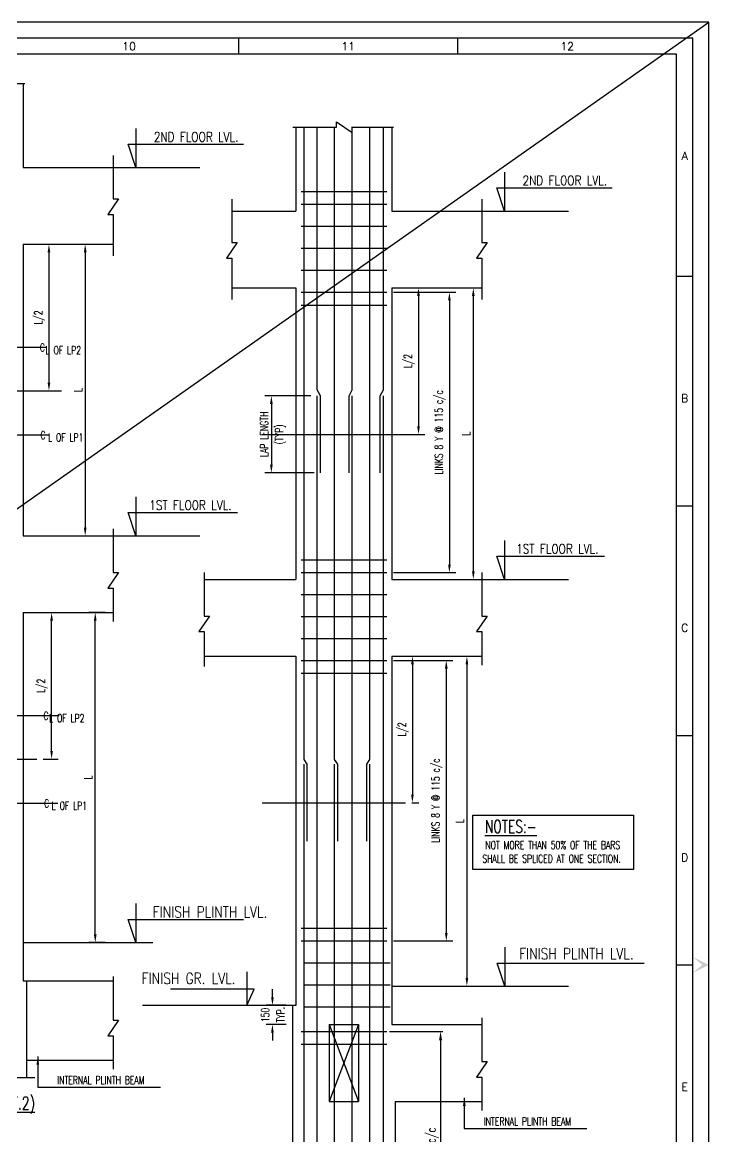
# Model space of a CAD drawing. Extents: x 489124 to 794428, y -356295 to -29813.
# Drawn here: x 583374 to 604791, y -70579 to -35782 of the extents above; entities that cross this region are included whole.
import ezdxf
from ezdxf.enums import TextEntityAlignment as Align
from ezdxf.lldxf.tags import DXFTag

# ---------------------------------------------------------------- set-up
doc = ezdxf.new("R2010")
doc.units = 0
doc.header["$LTSCALE"] = 500
doc.header["$MEASUREMENT"] = 0
doc.layers.get('DEFPOINTS').update_dxf_attribs({"color": 4})
for name, color, linetype in [('CEN', 8, 'CENTER'), ('DIM', 5, 'Continuous'), ('DIM1', 5, 'Continuous'), ('FOOT', 4, 'Continuous'), ('FRAME', 6, 'Continuous'), ('LINK', 2, 'Continuous'), ('PNA', 10, 'Continuous'), ('TXT', 4, 'Continuous'), ('TXT1', 2, 'Continuous')]:
    doc.layers.add(name, color=color, linetype=linetype)
doc.layers.add('HEADING-TXT', color=1, linetype='Continuous', lineweight=25)
doc.styles.add('ROMAND', font='romand')
doc.styles.add('ROMANS', font='r.shx', dxfattribs={"width": 0.7, "bigfont": 'bigfont.shx'})
tags = doc.linetypes.add('CENTER', pattern=[2, 1.25, -0.25, 0.25, -0.25]).pattern_tags.tags
tags[10:11] = [DXFTag(74, 4), DXFTag(75, 0), DXFTag(340, '0'), DXFTag(46, 1.0), DXFTag(50, 0.0), DXFTag(44, 0.0), DXFTag(45, 0.0)]
tags[8:9] = [DXFTag(74, 4), DXFTag(75, 0), DXFTag(340, '0'), DXFTag(46, 1.0), DXFTag(50, 0.0), DXFTag(44, 0.0), DXFTag(45, 0.0)]
tags[6:7] = [DXFTag(74, 4), DXFTag(75, 0), DXFTag(340, '0'), DXFTag(46, 1.0), DXFTag(50, 0.0), DXFTag(44, 0.0), DXFTag(45, 0.0)]
tags[4:5] = [DXFTag(74, 4), DXFTag(75, 0), DXFTag(340, '0'), DXFTag(46, 1.0), DXFTag(50, 0.0), DXFTag(44, 0.0), DXFTag(45, 0.0)]
doc.dimstyles.new('Copy of INT2TIMES', dxfattribs={"dimtxt": 300, "dimasz": 275, "dimexe": 75, "dimexo": 75, "dimgap": 40, "dimtad": 1, "dimdec": 0, "dimlfac": 0.5, "dimrnd": 5, "dimzin": 0, "dimdsep": 46, "dimtxsty": 'ROMANS', "dimcen": -1, "dimclrd": 5, "dimclre": 5, "dimclrt": 4, "dimadec": 0, "dimazin": 0, "dimtfac": 1, "dimtdec": 0, "dimtix": 1, "dimtofl": 0, "dimtmove": 2, "dimatfit": 3, "dimfxl": 0, "dimtolj": 1, "dimtzin": 0, "dimarcsym": 0})
doc.dimstyles.new('dim25', dxfattribs={"dimtxt": 250, "dimasz": 250, "dimexe": 200, "dimexo": 200, "dimgap": 100, "dimtad": 1, "dimdec": 0, "dimlfac": 0.25, "dimzin": 0, "dimdsep": 46, "dimtxsty": 'ROMANS', "dimcen": 0, "dimclrd": 5, "dimclre": 5, "dimclrt": 4, "dimadec": 0, "dimazin": 0, "dimtfac": 1, "dimtdec": 0, "dimtix": 1, "dimtofl": 0, "dimtmove": 2, "dimatfit": 3, "dimfxl": 0, "dimtolj": 1, "dimtzin": 0, "dimlwd": -1, "dimlwe": -1, "dimarcsym": 0})

# ---------------------------------------------------------------- blocks, each defined once
blk = doc.blocks.new('*D43')
at = {"layer": 'DEFPOINTS', "color": 0}
for p in [(583825, -54214), (584288, -54214), (583825, -58787)]:
    blk.add_point(p, dxfattribs=at)
at = {"layer": 'DIM', "color": 5}
for p, q in [((584025, -54214), (584488, -54214)), ((584288, -58537), (584288, -54464)), ((584025, -58787), (584488, -58787))]:
    blk.add_line(p, q, dxfattribs=at)
for points in [[(584246, -54464), (584330, -54464), (584288, -54214)], [(584246, -58537), (584330, -58537), (584288, -58787)]]:
    blk.add_solid(points, dxfattribs=at)
at = {"layer": 'DIM', "color": 4, "insert": (583998, -56500), "char_height": 250, "attachment_point": 5, "rotation": 90, "style": 'ROMANS'}
blk.add_mtext('\\A1;L/2', dxfattribs=at)
blk = doc.blocks.new('*D44')
at = {"layer": 'DEFPOINTS', "color": 0}
for p in [(585650, -54214), (586155, -54214), (586155, -64514)]:
    blk.add_point(p, dxfattribs=at)
at = {"layer": 'DIM', "color": 5}
for p, q in [((585955, -54214), (585450, -54214)), ((585650, -64264), (585650, -54464)), ((585955, -64514), (585450, -64514))]:
    blk.add_line(p, q, dxfattribs=at)
for points in [[(585608, -54464), (585691, -54464), (585650, -54214)], [(585608, -64264), (585691, -64264), (585650, -64514)]]:
    blk.add_solid(points, dxfattribs=at)
at = {"layer": 'DIM', "color": 4, "insert": (585425, -59364), "char_height": 250, "attachment_point": 5, "rotation": 90, "style": 'ROMANS'}
blk.add_mtext('\\A1;L', dxfattribs=at)
blk = doc.blocks.new('FOLDER')
at = {"layer": 'PNA'}
for points in [[(-1250, 2500), (0, 0), (0, 1000)], [(1250, 2500), (0, 0), (0, 1000)]]:
    blk.add_solid(points, dxfattribs=at)
blk = doc.blocks.new('A1')
at = {"flags": 128}
blk.add_lwpolyline([(0, 0), (82779, 0), (82779, 58231), (0, 58231)], close=True, dxfattribs=at)
at = {"layer": 'PNA'}
for p, q in [((68326, 57739), (68326, 57247)), ((75060, 57739), (75060, 57247)), ((81794, 50420), (82287, 50420)), ((81794, 43358), (82287, 43358)), ((81794, 36296), (82287, 36296)), ((81794, 29233), (82287, 29233))]:
    blk.add_line(p, q, dxfattribs=at)
at = {"layer": 'PNA', "color": 1}
for points in [[(984, 492), (82287, 492), (82287, 57739), (984, 57739)], [(1969, 984), (81794, 984), (81794, 57247), (1969, 57247)]]:
    blk.add_lwpolyline(points, close=True, dxfattribs=at)
at = {"layer": 'PNA', "xscale": 0.196857838483993, "yscale": 0.196857838483993, "zscale": 0.196857838483993, "rotation": 90}
blk.add_blockref('FOLDER', (82779, 29233), dxfattribs=at)
at = {"layer": 'PNA', "style": 'ROMANS'}
for s, height, p in [('10', 246.1, (64960, 57493)), ('11', 246.1, (71694, 57493)), ('12', 246.1, (78428, 57493)), ('A', 246, (82041, 54122)), ('B', 246, (82041, 46666)), ('C', 246, (82041, 39604)), ('D', 246, (82041, 32541)), ('E', 246, (82041, 25479))]:
    blk.add_text(s, height=height, dxfattribs=at).set_placement(p, align=Align.MIDDLE)
blk = doc.blocks.new('*D47')
at = {"layer": 'DEFPOINTS', "color": 0}
for p in [(591805, -66477), (591178, -67077), (591805, -67077)]:
    blk.add_point(p, dxfattribs=at)
at = {"layer": 'DIM', "color": 5}
for p, q in [((591178, -66227), (591178, -65977)), ((591605, -66477), (590978, -66477)), ((591605, -67077), (590978, -67077)), ((591178, -67327), (591178, -67577))]:
    blk.add_line(p, q, dxfattribs=at)
for points in [[(591137, -66227), (591220, -66227), (591178, -66477)], [(591137, -67327), (591220, -67327), (591178, -67077)]]:
    blk.add_solid(points, dxfattribs=at)
at = {"layer": 'DIM', "color": 4, "insert": (590954, -66777), "char_height": 250, "attachment_point": 5, "rotation": 90, "style": 'ROMANS'}
blk.add_mtext('\\A1;150', dxfattribs=at)
blk = doc.blocks.new('*D48')
at = {"layer": 'DEFPOINTS', "color": 0, "ltscale": 2}
for p in [(594753, -67290), (594753, -76197), (596424, -76197)]:
    blk.add_point(p, dxfattribs=at)
at = {"layer": 'DIM', "color": 5, "lineweight": -2, "ltscale": 2}
for p, q in [((594828, -67290), (596499, -67290)), ((596424, -67565), (596424, -75922)), ((594828, -76197), (596499, -76197))]:
    blk.add_line(p, q, dxfattribs=at)
at = {"layer": 'DIM', "color": 5, "ltscale": 2}
for points in [[(596378, -67565), (596470, -67565), (596424, -67290)], [(596378, -75922), (596470, -75922), (596424, -76197)]]:
    blk.add_solid(points, dxfattribs=at)
at = {"layer": 'DIM', "color": 4, "ltscale": 2, "insert": (596174, -71744), "char_height": 275, "attachment_point": 5, "rotation": 90, "style": 'ROMANS'}
blk.add_mtext('\\A1;LINKS 8 Y @ 115 c/c', dxfattribs=at)
blk = doc.blocks.new('*D49')
at = {"layer": 'DEFPOINTS', "color": 0}
for p in [(594753, -55710), (594753, -64464), (596603, -64464)]:
    blk.add_point(p, dxfattribs=at)
at = {"layer": 'DIM', "color": 5}
for p, q in [((594953, -55710), (596803, -55710)), ((596603, -55960), (596603, -64214)), ((594953, -64464), (596803, -64464))]:
    blk.add_line(p, q, dxfattribs=at)
for points in [[(596561, -55960), (596645, -55960), (596603, -55710)], [(596561, -64214), (596645, -64214), (596603, -64464)]]:
    blk.add_solid(points, dxfattribs=at)
at = {"layer": 'DIM', "color": 4, "insert": (596313, -60087), "char_height": 250, "attachment_point": 5, "rotation": 90, "style": 'ROMANS'}
blk.add_mtext('\\A1;LINKS 8 Y @ 115 c/c', dxfattribs=at)
blk = doc.blocks.new('*D50')
at = {"layer": 'DEFPOINTS', "color": 0}
for p in [(596310, -55577), (596310, -65877), (597246, -65877)]:
    blk.add_point(p, dxfattribs=at)
at = {"layer": 'DIM', "color": 5}
for p, q in [((596510, -55577), (597446, -55577)), ((597246, -55827), (597246, -65627)), ((596510, -65877), (597446, -65877))]:
    blk.add_line(p, q, dxfattribs=at)
for points in [[(597205, -55827), (597288, -55827), (597246, -55577)], [(597205, -65627), (597288, -65627), (597246, -65877)]]:
    blk.add_solid(points, dxfattribs=at)
at = {"layer": 'DIM', "color": 4, "insert": (597022, -60727), "char_height": 250, "attachment_point": 5, "rotation": 90, "style": 'ROMANS'}
blk.add_mtext('\\A1;L', dxfattribs=at)
blk = doc.blocks.new('*D51')
at = {"layer": 'DEFPOINTS', "color": 0}
for p in [(594905, -55577), (595330, -60149), (595546, -60149)]:
    blk.add_point(p, dxfattribs=at)
at = {"layer": 'DIM', "color": 5}
for p, q in [((595105, -55577), (595746, -55577)), ((595546, -55827), (595546, -59899)), ((595530, -60149), (595746, -60149))]:
    blk.add_line(p, q, dxfattribs=at)
for points in [[(595505, -55827), (595588, -55827), (595546, -55577)], [(595505, -59899), (595588, -59899), (595546, -60149)]]:
    blk.add_solid(points, dxfattribs=at)
at = {"layer": 'DIM', "color": 4, "insert": (595256, -57863), "char_height": 250, "attachment_point": 5, "rotation": 90, "style": 'ROMANS'}
blk.add_mtext('\\A1;L/2', dxfattribs=at)
blk = doc.blocks.new('*D52')
at = {"layer": 'DEFPOINTS', "color": 0}
for p in [(596310, -44077), (596310, -53177), (597447, -53177)]:
    blk.add_point(p, dxfattribs=at)
at = {"layer": 'DIM', "color": 5}
for p, q in [((596510, -44077), (597647, -44077)), ((597447, -44327), (597447, -52927)), ((596510, -53177), (597647, -53177))]:
    blk.add_line(p, q, dxfattribs=at)
for points in [[(597405, -44327), (597489, -44327), (597447, -44077)], [(597405, -52927), (597489, -52927), (597447, -53177)]]:
    blk.add_solid(points, dxfattribs=at)
at = {"layer": 'DIM', "color": 4, "insert": (597222, -48627), "char_height": 250, "attachment_point": 5, "rotation": 90, "style": 'ROMANS'}
blk.add_mtext('\\A1;L', dxfattribs=at)
blk = doc.blocks.new('*D53')
at = {"layer": 'DEFPOINTS', "color": 0}
for p in [(594753, -44210), (594753, -52964), (596700, -52964)]:
    blk.add_point(p, dxfattribs=at)
at = {"layer": 'DIM', "color": 5}
for p, q in [((594953, -44210), (596900, -44210)), ((596700, -44460), (596700, -52714)), ((594953, -52964), (596900, -52964))]:
    blk.add_line(p, q, dxfattribs=at)
for points in [[(596659, -44460), (596742, -44460), (596700, -44210)], [(596659, -52714), (596742, -52714), (596700, -52964)]]:
    blk.add_solid(points, dxfattribs=at)
at = {"layer": 'DIM', "color": 4, "insert": (596410, -48587), "char_height": 250, "attachment_point": 5, "rotation": 90, "style": 'ROMANS'}
blk.add_mtext('\\A1;LINKS 8 Y @ 115 c/c', dxfattribs=at)
blk = doc.blocks.new('*D54')
at = {"layer": 'DEFPOINTS', "color": 0}
for p in [(594905, -44077), (594905, -48649), (595736, -48649)]:
    blk.add_point(p, dxfattribs=at)
at = {"layer": 'DIM', "color": 5}
for p, q in [((595105, -44077), (595936, -44077)), ((595736, -44327), (595736, -48399)), ((595105, -48649), (595936, -48649))]:
    blk.add_line(p, q, dxfattribs=at)
for points in [[(595694, -44327), (595777, -44327), (595736, -44077)], [(595694, -48399), (595777, -48399), (595736, -48649)]]:
    blk.add_solid(points, dxfattribs=at)
at = {"layer": 'DIM', "color": 4, "insert": (595445, -46363), "char_height": 250, "attachment_point": 5, "rotation": 90, "style": 'ROMANS'}
blk.add_mtext('\\A1;L/2', dxfattribs=at)
blk = doc.blocks.new('*D55')
at = {"layer": 'DEFPOINTS', "color": 0}
for p in [(592577, -47449), (591145, -49849), (592677, -49849)]:
    blk.add_point(p, dxfattribs=at)
at = {"layer": 'DIM', "color": 5}
for p, q in [((592377, -47449), (590945, -47449)), ((591145, -47699), (591145, -49599)), ((592477, -49849), (590945, -49849))]:
    blk.add_line(p, q, dxfattribs=at)
for points in [[(591103, -47699), (591187, -47699), (591145, -47449)], [(591103, -49599), (591187, -49599), (591145, -49849)]]:
    blk.add_solid(points, dxfattribs=at)
at = {"layer": 'DIM', "color": 4, "char_height": 250, "attachment_point": 5, "rotation": 90, "style": 'ROMANS'}
for s, insert in [('\\A1;LAP LENGTH', (590920, -48649)), ('\\A1;(TYP)', (591435, -48649))]:
    blk.add_mtext(s, dxfattribs=dict(at, insert=insert))
blk = doc.blocks.new('*D56')
at = {"layer": 'DEFPOINTS', "color": 0}
for p in [(584780, -42714), (584780, -51814), (585336, -51814)]:
    blk.add_point(p, dxfattribs=at)
at = {"layer": 'DIM', "color": 5}
for p, q in [((584980, -42714), (585536, -42714)), ((585336, -42964), (585336, -51564)), ((584980, -51814), (585536, -51814))]:
    blk.add_line(p, q, dxfattribs=at)
for points in [[(585295, -42964), (585378, -42964), (585336, -42714)], [(585295, -51564), (585378, -51564), (585336, -51814)]]:
    blk.add_solid(points, dxfattribs=at)
at = {"layer": 'DIM', "color": 4, "insert": (585112, -47264), "char_height": 250, "attachment_point": 5, "rotation": 90, "style": 'ROMANS'}
blk.add_mtext('\\A1;L', dxfattribs=at)
blk = doc.blocks.new('*D57')
at = {"layer": 'DEFPOINTS', "color": 0}
for p in [(583400, -42714), (583400, -47287), (584205, -47287)]:
    blk.add_point(p, dxfattribs=at)
at = {"layer": 'DIM', "color": 5}
for p, q in [((583600, -42714), (584405, -42714)), ((584205, -42964), (584205, -47037)), ((583600, -47287), (584405, -47287))]:
    blk.add_line(p, q, dxfattribs=at)
for points in [[(584163, -42964), (584247, -42964), (584205, -42714)], [(584163, -47037), (584247, -47037), (584205, -47287)]]:
    blk.add_solid(points, dxfattribs=at)
at = {"layer": 'DIM', "color": 4, "insert": (583915, -45000), "char_height": 250, "attachment_point": 5, "rotation": 90, "style": 'ROMANS'}
blk.add_mtext('\\A1;L/2', dxfattribs=at)

msp = doc.modelspace()

# ---------------------------------------------------------------- linework, layer by layer
at = {"layer": 'CEN'}
for p, q in [((579735.691, -45925.064), (584139.191, -45925.064)), ((580130.691, -47286.617), (584600.691, -47286.617)), ((579692.865, -48660.462), (584194.865, -48660.462)), ((590860.254, -48649.277), (595330.254, -48649.277)), ((580050.691, -57425.064), (584520.691, -57425.064)), ((579355.254, -58786.617), (583825.253, -58786.617)), ((580007.865, -60160.462), (584477.865, -60160.462)), ((590860.254, -60149.277), (595330.254, -60149.277))]:
    msp.add_line(p, q, dxfattribs=at)
at = {"layer": 'DIM', "color": 2}
msp.add_line((520770.925, -94887), (604791.327, -35782.252), dxfattribs=at)
at = {"layer": 'DIM'}
for p, q in [((586211.052, -40314.367), (588909.252, -40314.367)), ((597716.053, -41677.027), (600414.252, -41677.027)), ((586211.052, -51814.367), (588909.252, -51814.367)), ((597716.053, -53177.027), (600414.252, -53177.027)), ((583399.865, -63314.367), (583399.865, -65714.367)), ((592944.865, -67077.027), (593864.865, -69477.027)), ((593864.865, -67077.027), (592944.865, -69477.027))]:
    msp.add_line(p, q, dxfattribs=at)
at = {"layer": 'DIM', "color": 3, "linetype": 'Continuous'}
for p, q in [((583399.865, -64514.367), (587447, -64514.367)), ((591904.865, -66477.027), (587123.329, -66477.027))]:
    msp.add_line(p, q, dxfattribs=at)
at = {"layer": 'DIM', "color": 3}
msp.add_line((594904.865, -65877.027), (600414.252, -65877.027), dxfattribs=at)
at = {"layer": 'DIM'}
for points in [[(580312.595, -37695.585), (581670.558, -37695.585), (581670.558, -37529.221), (582157.375, -37861.949), (582157.375, -37695.585), (583451.283, -37695.585)], [(591817.595, -39058.245), (593175.558, -39058.245), (593175.558, -38891.881), (593662.375, -39224.609), (593662.375, -39058.245), (594956.283, -39058.245)], [(586211.052, -39937.402), (586211.052, -41295.365), (586377.417, -41295.365), (586044.688, -41782.182), (586211.052, -41782.182), (586211.052, -43076.09)], [(589916.478, -41300.062), (589916.478, -42658.025), (590082.843, -42658.025), (589750.114, -43144.842), (589916.478, -43144.842), (589916.478, -44438.75)], [(597716.053, -41300.062), (597716.053, -42658.025), (597882.417, -42658.025), (597549.688, -43144.842), (597716.053, -43144.842), (597716.053, -44438.75)], [(586211.052, -51601.406), (586211.052, -52959.369), (586377.417, -52959.369), (586044.688, -53446.186), (586211.052, -53446.186), (586211.052, -54493.323)], [(589047.768, -52964.067), (589047.768, -54322.03), (589214.132, -54322.03), (588881.403, -54808.846), (589047.768, -54808.846), (589047.768, -55897.111)], [(597716.053, -52964.067), (597716.053, -54322.03), (597882.417, -54322.03), (597549.688, -54808.846), (597716.053, -54808.846), (597716.053, -55855.983)], [(586211.052, -65580.592), (586211.052, -66938.555), (586377.417, -66938.555), (586044.688, -67425.372), (586211.052, -67425.372), (586211.052, -68472.509)], [(597716.053, -66871.075), (597716.053, -68229.038), (597882.417, -68229.038), (597549.688, -68715.855), (597716.053, -68715.855), (597716.053, -69762.991)]]:
    msp.add_lwpolyline(points, dxfattribs=at)
at = {"layer": 'DIM1'}
msp.add_lwpolyline([(580094.865, -68731.044), (581484.365, -68731.044), (581484.365, -68620.044), (582023.365, -68863.544), (582023.365, -68733.044), (583764.865, -68733.044)], dxfattribs=at)
at = {"layer": 'FOOT', "linetype": 'Continuous'}
for p, q in [((583399.865, -37688.343), (583399.865, -40314.367)), ((591904.865, -39051.003), (591904.865, -41677.027)), ((594904.865, -39051.003), (594904.865, -41677.027)), ((583399.865, -40314.367), (586211.052, -40314.367)), ((589916.478, -41677.027), (591904.865, -41677.027)), ((594904.865, -41677.027), (597716.053, -41677.027)), ((583399.865, -42714.367), (583399.865, -51814.367)), ((583399.865, -42714.367), (586211.052, -42714.367)), ((589916.478, -44077.027), (591904.865, -44077.027)), ((591904.865, -44077.027), (591904.865, -53177.027)), ((594904.865, -44077.027), (594904.865, -53177.027)), ((594904.865, -44077.027), (597716.053, -44077.027)), ((583399.865, -51814.367), (586211.052, -51814.367)), ((589047.768, -53177.027), (591904.865, -53177.027)), ((594904.865, -53177.027), (597716.053, -53177.027)), ((583399.865, -54214.367), (583399.865, -63314.367)), ((583399.865, -54214.367), (586211.052, -54214.367)), ((589047.768, -55577.027), (591904.865, -55577.027)), ((591904.865, -55577.027), (591904.865, -66477.027)), ((594904.865, -55577.027), (594904.865, -67077.027)), ((594904.865, -55577.027), (597716.053, -55577.027)), ((583399.865, -65714.367), (586211.052, -65714.367)), ((583499.865, -65714.367), (583499.865, -68733.044)), ((591804.865, -66477.027), (591804.865, -76390.287)), ((592944.865, -67077.027), (593864.865, -67077.027)), ((592944.865, -67077.027), (592944.865, -69477.027)), ((593864.865, -67077.027), (593864.865, -69477.027)), ((594904.865, -67077.027), (597716.053, -67077.027)), ((583499.865, -68186.544), (586211.052, -68186.544)), ((592944.865, -69477.027), (593864.865, -69477.027)), ((595004.865, -69477.027), (597716.053, -69477.027)), ((595004.865, -69477.027), (595004.865, -76390.287))]:
    msp.add_line(p, q, dxfattribs=at)
msp.add_lwpolyline([(597436.426, -60536.182), (602442.989, -60536.182), (602442.989, -62236.668), (597436.426, -62236.668)], close=True, dxfattribs=at)
at = {"layer": 'FRAME'}
for p, q in [((592164.865, -58799.277), (592164.865, -39051.003)), ((592576.641, -47263.277), (592576.641, -39051.003)), ((593115.059, -58799.277), (593115.059, -39051.003)), ((593669.885, -47263.277), (593669.885, -39051.003)), ((594222.497, -58799.277), (594222.497, -39051.003)), ((594644.865, -47263.277), (594644.865, -39051.003)), ((592676.641, -47449.277), (592576.641, -47263.277)), ((593569.885, -47449.277), (593669.885, -47263.277)), ((594544.865, -47449.277), (594644.865, -47263.277)), ((592576.641, -58313.556), (592576.641, -47449.277)), ((592676.641, -49849.277), (592676.641, -47449.277)), ((593569.885, -49849.277), (593569.885, -47449.277)), ((593669.885, -58949.277), (593669.885, -47449.277)), ((594544.865, -49849.277), (594544.865, -47449.277)), ((594644.865, -60523.122), (594644.865, -47449.277)), ((589047.768, -53177.027), (589047.768, -53177.027)), ((592576.641, -80195.552), (592576.641, -58313.556)), ((592264.865, -58949.277), (592164.865, -58799.277)), ((593215.059, -58949.277), (593115.059, -58799.277)), ((594122.497, -58949.277), (594222.497, -58799.277)), ((592164.865, -80231.287), (592164.865, -58949.277)), ((592264.865, -61349.277), (592264.865, -58949.277)), ((593115.059, -80195.552), (593115.059, -58949.277)), ((593215.059, -61349.277), (593215.059, -58949.277)), ((593669.885, -80195.552), (593669.885, -58949.277)), ((594122.497, -61349.277), (594122.497, -58949.277)), ((594222.497, -80195.552), (594222.497, -58949.277)), ((594644.865, -80231.287), (594644.865, -60523.122)), ((593669.885, -69554.567), (593669.885, -67176.199))]:
    msp.add_line(p, q, dxfattribs=at)
at = {"layer": 'LINK'}
for p, q in [((592072.128, -41063.864), (594752.674, -41063.864)), ((592072.128, -41463.864), (594752.674, -41463.864)), ((592072.128, -42149.864), (594752.674, -42149.864)), ((592072.128, -42835.864), (594752.674, -42835.864)), ((592072.128, -43521.864), (594752.674, -43521.864)), ((592072.128, -44210.411), (594752.674, -44210.411)), ((592072.128, -44610.411), (594752.674, -44610.411)), ((592072.128, -52563.864), (594752.674, -52563.864)), ((592072.128, -52963.864), (594752.674, -52963.864)), ((592072.128, -53649.864), (594752.674, -53649.864)), ((592072.128, -54335.864), (594752.674, -54335.864)), ((592072.128, -55021.864), (594752.674, -55021.864)), ((592072.128, -55710.411), (594752.674, -55710.411)), ((592072.128, -56110.411), (594752.674, -56110.411)), ((592072.128, -64063.864), (594752.674, -64063.864)), ((592072.128, -64463.864), (594752.674, -64463.864)), ((592172.128, -65149.864), (594852.674, -65149.864)), ((592172.128, -65835.864), (594852.674, -65835.864)), ((592172.128, -66521.864), (594852.674, -66521.864)), ((592072.128, -67290.189), (594752.674, -67290.189)), ((592072.128, -67690.189), (594752.674, -67690.189))]:
    msp.add_line(p, q, dxfattribs=at)
at = {"layer": 'TXT1'}
for points in [[(586917.605, -39102.132), (586917.605, -40314.367), (586672.059, -39592.656), (590272.533, -39592.656)], [(598422.605, -40464.792), (598422.605, -41677.027), (598177.059, -40955.317), (601777.533, -40955.317)], [(586917.605, -50602.132), (586917.605, -51814.367), (586672.059, -51092.656), (590093.533, -51092.656)], [(598422.605, -51964.792), (598422.605, -53177.027), (598177.059, -52455.317), (601542.533, -52455.317)], [(586917.605, -63302.132), (586917.605, -64514.367), (586672.059, -63792.656), (590272.533, -63792.656)], [(598435.105, -64664.792), (598435.105, -65877.027), (598189.559, -65155.317), (602777.5, -65155.317)], [(590380.417, -65426.455), (590380.417, -66477.027), (590610.021, -65968.221), (588000.891, -65968.221)]]:
    msp.add_lwpolyline(points, dxfattribs=at)

# ---------------------------------------------------------------- block references
at = {"xscale": 1.01500000001397, "yscale": 1.01500000001397, "zscale": 1.01500000001397}
msp.add_blockref('A1', (520770.925, -94887), dxfattribs=at)

# ---------------------------------------------------------------- texts
at = {"layer": 'HEADING-TXT', "color": 6, "style": 'ROMANS', "width": 0.7}
msp.add_text('%%UNOTES:-', height=400, dxfattribs=at).set_placement((598616.264, -61093.839), align=Align.CENTER)
msp.add_text('%%uSECTION A-A (ALT.2)', height=400, dxfattribs=at).set_placement((581781.482, -69558.544), align=Align.MIDDLE)
at = {"layer": 'TXT', "linetype": 'ByBlock', "style": 'ROMANS', "width": 0.7}
for s, p in [('C', (584000.123, -45936.512)), ('L OF LP2', (584653.123, -46021.012)), ('C', (584020.297, -48671.909)), ('L OF LP1', (584728.297, -48745.909)), ('C', (584113.623, -57436.512)), ('L OF LP2', (584761.623, -57510.512)), ('C', (584133.797, -60171.909)), ('L OF LP1', (584841.797, -60245.909)), (' NOT MORE THAN 50% OF THE BARS', (599866.197, -61474.299)), ('SHALL BE SPLICED AT ONE SECTION.', (599887.927, -61898.623))]:
    msp.add_text(s, height=250, dxfattribs=at).set_placement(p, align=Align.MIDDLE)
at = {"layer": 'TXT', "style": 'ROMANS', "width": 0.7}
msp.add_text('TYP.', height=250, rotation=90, dxfattribs=at).set_placement((591433.483, -66769.529), align=Align.MIDDLE)
for p in [(585825.959, -68811.645), (599133.959, -70102.127)]:
    msp.add_text('INTERNAL PLINTH BEAM', height=250, dxfattribs=at).set_placement(p, align=Align.MIDDLE)
at = {"layer": 'TXT1', "style": 'ROMAND', "width": 0.8}
for s, p in [('2ND FLOOR LVL.', (588797.504, -39510.321)), ('2ND FLOOR LVL.', (600302.504, -40872.981)), ('1ST FLOOR LVL.', (588618.504, -51010.321)), ('1ST FLOOR LVL.', (600067.504, -52372.981))]:
    msp.add_text(s, height=300, dxfattribs=at).set_placement(p, align=Align.CENTER)
for s, p in [('FINISH PLINTH LVL.', (589232.315, -63562.637)), ('FINISH PLINTH LVL.', (600664.815, -64865.297)), ('FINISH GR. LVL.', (588563.206, -65635.202))]:
    msp.add_text(s, height=350, dxfattribs=at).set_placement(p, align=Align.MIDDLE)

# ---------------------------------------------------------------- dimensions: what is measured, and where the dimension line sits
at = {"layer": 'DIM'}
for base, p1, p2, text, picture, middle in [((584205, -47286.617), (583399.865, -42714.367), (583399.865, -47286.617), 'L/2', '*D57', (583914.524, -45000.492)), ((585336.5, -51814.367), (584779.529, -42714.367), (584779.529, -51814.367), 'L', '*D56', (585111.5, -47264.367)), ((595735.5, -48649.277), (594904.865, -44077.027), (594904.865, -48649.277), 'L/2', '*D54', (595445.024, -46363.152)), ((597447, -53177.027), (596310.459, -44077.027), (596310.459, -53177.027), 'L', '*D52', (597222, -48627.027)), ((596700.5, -52963.864), (594752.674, -44210.411), (594752.674, -52963.864), 'LINKS 8 Y @ 115 c/c', '*D53', (596410.024, -48587.138)), ((591145, -49849.277), (592576.641, -47449.277), (592676.641, -49849.277), 'LAP LENGTH\\X(TYP)', '*D55', (591145, -48649.277)), ((584288.029, -54214.367), (583825.253, -58786.617), (583825.253, -54214.367), 'L/2', '*D43', (583997.553, -56500.492)), ((585649.529, -54214.367), (586154.559, -64514.367), (586154.559, -54214.367), 'L', '*D44', (585424.529, -59364.367)), ((595546.5, -60149.277), (594904.865, -55577.027), (595330.254, -60149.277), 'L/2', '*D51', (595256.024, -57863.152)), ((597246.5, -65877.027), (596310.459, -55577.027), (596310.459, -65877.027), 'L', '*D50', (597021.5, -60727.027)), ((596603, -64463.864), (594752.674, -55710.411), (594752.674, -64463.864), 'LINKS 8 Y @ 115 c/c', '*D49', (596312.524, -60087.138))]:
    dim = msp.add_linear_dim(base=base, p1=p1, p2=p2, angle=90, text=text, dimstyle='dim25', dxfattribs=at)
    dim.commit()
    dim.dimension.update_dxf_attribs({"geometry": picture, "text_midpoint": middle})
dim = msp.add_linear_dim(base=(591178.5, -67077.027), p1=(591804.865, -66477.027), p2=(591804.865, -67077.027), angle=90, dimstyle='dim25', dxfattribs=at)
dim.commit()
dim.dimension.update_dxf_attribs({"geometry": '*D47', "text_midpoint": (590953.5, -66777.027)})
at = {"layer": 'DIM', "ltscale": 2}
dim = msp.add_linear_dim(base=(596424, -76196.961), p1=(594752.674, -67290.189), p2=(594752.674, -76196.961), angle=90, text='LINKS 8 Y @ 115 c/c', dimstyle='Copy of INT2TIMES', override={"dimtxt": 275}, dxfattribs=at)
dim.commit()
dim.dimension.update_dxf_attribs({"geometry": '*D48', "text_midpoint": (596174.476, -71743.575)})

# ---------------------------------------------------------------- leaders
at = {"layer": 'DIM'}
for points in [[(583857.5, -68075.704), (583857.5, -69027.704), (587683, -69027.704)], [(597165.5, -69366.187), (597165.5, -70318.187), (600991, -70318.187)]]:
    msp.add_leader(points, dimstyle='dim25', dxfattribs=at)

doc.saveas('drawing.dxf')
